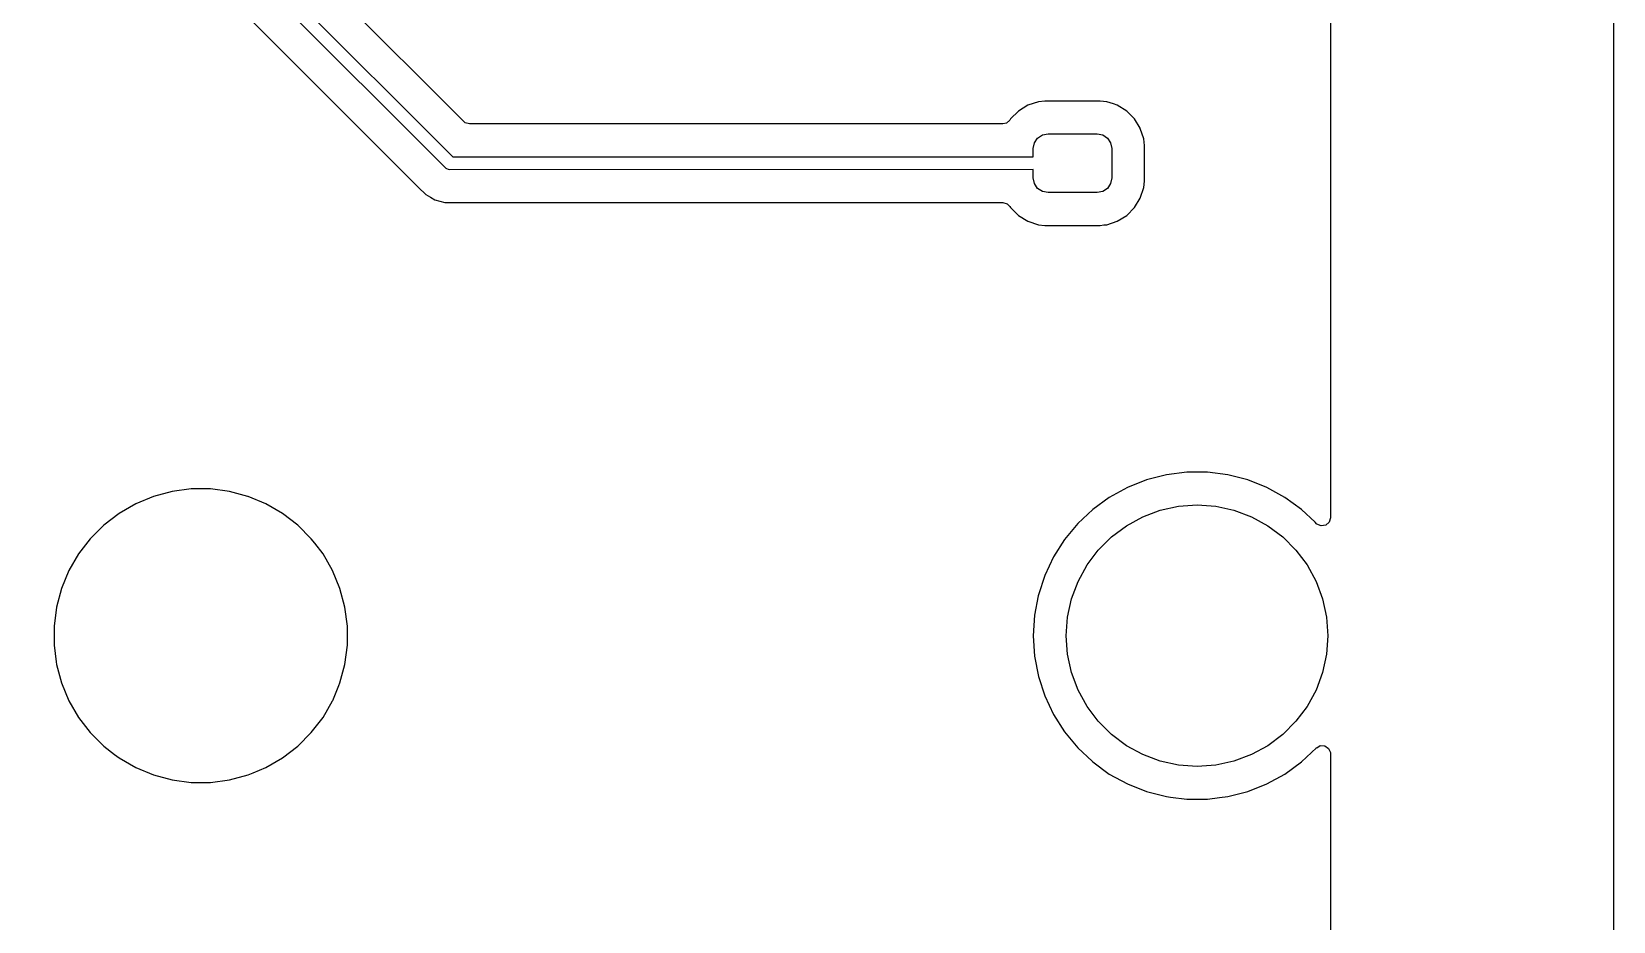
# Model space of a CAD drawing. Header units: millimetres. Extents: x 46 to 4458, y 59 to 1499.
# Drawn here: x 2082.94 to 2107.14, y 879.24 to 892.84 of the extents above; entities that cross this region are included whole.
import ezdxf

# ---------------------------------------------------------------- set-up
doc = ezdxf.new("R2010")
doc.units = ezdxf.units.MM
doc.layers.add('BLACK', color=7, linetype='Continuous')

msp = doc.modelspace()

# ---------------------------------------------------------------- linework, layer by layer
msp.add_lwpolyline([(1739.51188, 833.25441), (1638.06271, 833.5564), (1638.38771, 944.69762), (2107.13583, 944.69762), (2107.13583, 832.69492), (1950.85196, 832.69492)])
at = {"layer": 'BLACK', "linetype": 'Continuous'}
for p, q in [((2102.80762, 905.61679), (2102.80762, 885.40698)), ((2089.28256, 890.74874), (2080.12181, 899.90689)), ((2080.34053, 899.96832), (2089.38144, 890.92998)), ((2079.9507, 899.37007), (2088.85326, 890.46751)), ((2089.55054, 891.46871), (2084.01736, 897.00189)), ((2098.03507, 891.62986), (2097.91515, 891.50993)), ((2098.03508, 891.62986), (2098.03507, 891.62986)), ((2098.17941, 891.71889), (2098.03508, 891.62986)), ((2098.17942, 891.71889), (2098.17941, 891.71889)), ((2098.34041, 891.77224), (2098.17942, 891.71889)), ((2098.43976, 891.78239), (2098.34041, 891.77224)), ((2098.34041, 891.77224), (2098.34041, 891.77224)), ((2098.43978, 891.78239), (2098.43976, 891.78239)), ((2099.28647, 891.78239), (2098.43978, 891.78239)), ((2099.38583, 891.77224), (2099.28647, 891.78239)), ((2099.48868, 891.73815), (2099.38583, 891.77224)), ((2099.54682, 891.71889), (2099.48868, 891.73815)), ((2099.69116, 891.62986), (2099.54682, 891.71889)), ((2099.54682, 891.71889), (2099.54682, 891.71889)), ((2099.54682, 891.71889), (2099.54682, 891.71889)), ((2099.81109, 891.50993), (2099.69116, 891.62986)), ((2099.69116, 891.62986), (2099.69116, 891.62986)), ((2089.57118, 891.45207), (2089.55054, 891.46871)), ((2089.63822, 891.43239), (2089.57118, 891.45207)), ((2097.79812, 891.43239), (2089.63822, 891.43239)), ((2097.85171, 891.44457), (2097.79812, 891.43239)), ((2097.90365, 891.49129), (2097.85171, 891.44457)), ((2097.91515, 891.50993), (2097.90365, 891.49129)), ((2099.90012, 891.36559), (2099.81109, 891.50993)), ((2099.81109, 891.50993), (2099.81109, 891.50993)), ((2099.90012, 891.36558), (2099.90012, 891.36559)), ((2099.90012, 891.36559), (2099.90012, 891.36559)), ((2099.95347, 891.2046), (2099.90012, 891.36558)), ((2098.26312, 891.05689), (2098.28025, 891.14299)), ((2098.28025, 891.14299), (2098.32902, 891.21599)), ((2098.32902, 891.21599), (2098.40202, 891.26476)), ((2098.40202, 891.26476), (2098.48812, 891.28189)), ((2098.48812, 891.28189), (2099.23812, 891.28189)), ((2099.23812, 891.28189), (2099.32422, 891.26476)), ((2099.32422, 891.26476), (2099.39722, 891.21599)), ((2099.39722, 891.21599), (2099.44599, 891.14299)), ((2099.44599, 891.14299), (2099.46312, 891.05689)), ((2099.96362, 891.10523), (2099.95347, 891.2046)), ((2099.96362, 890.55854), (2099.96362, 891.10523)), ((2089.38144, 890.92998), (2098.26312, 890.93177)), ((2098.26312, 890.93177), (2098.26312, 891.05689)), ((2099.46312, 891.05689), (2099.46312, 890.60689)), ((2089.29175, 890.74493), (2089.28256, 890.74874)), ((2089.31861, 890.73381), (2089.29175, 890.74493)), ((2089.33812, 890.73189), (2089.31861, 890.73381)), ((2098.26312, 890.73368), (2089.33812, 890.73189)), ((2098.26312, 890.60689), (2098.26312, 890.73368)), ((2098.28025, 890.52078), (2098.26312, 890.60689)), ((2099.46312, 890.60689), (2099.44599, 890.52078)), ((2088.85326, 890.46751), (2088.85327, 890.4675)), ((2088.85327, 890.4675), (2088.8576, 890.46317)), ((2088.8576, 890.46317), (2088.8576, 890.46317)), ((2088.8576, 890.46317), (2088.9694, 890.35137)), ((2098.32902, 890.44779), (2098.28025, 890.52078)), ((2098.40202, 890.39901), (2098.32902, 890.44779)), ((2098.48812, 890.38189), (2098.40202, 890.39901)), ((2099.23812, 890.38189), (2098.48812, 890.38189)), ((2099.32422, 890.39901), (2099.23812, 890.38189)), ((2099.39722, 890.44779), (2099.32422, 890.39901)), ((2099.44599, 890.52078), (2099.39722, 890.44779)), ((2099.90012, 890.29819), (2099.95347, 890.45918)), ((2099.95347, 890.45918), (2099.96362, 890.55854)), ((2088.9694, 890.35137), (2089.03985, 890.31069)), ((2089.03985, 890.31069), (2089.10633, 890.27231)), ((2089.10633, 890.27231), (2089.25906, 890.23139)), ((2089.25906, 890.23139), (2089.41718, 890.23139)), ((2089.41718, 890.23139), (2097.79812, 890.23139)), ((2097.79812, 890.23139), (2097.86515, 890.2117)), ((2097.86515, 890.2117), (2097.90365, 890.17248)), ((2097.90365, 890.17248), (2097.91515, 890.15384)), ((2097.91515, 890.15384), (2098.03507, 890.03392)), ((2099.69116, 890.03392), (2099.81109, 890.15384)), ((2099.81109, 890.15384), (2099.90012, 890.29819)), ((2098.03507, 890.03392), (2098.03508, 890.03392)), ((2098.03508, 890.03392), (2098.17941, 889.94489)), ((2098.17941, 889.94489), (2098.17942, 889.94489)), ((2098.17942, 889.94489), (2098.17942, 889.94488)), ((2098.17942, 889.94488), (2098.34041, 889.89154)), ((2098.34041, 889.89154), (2098.43977, 889.88139)), ((2098.43977, 889.88139), (2099.28646, 889.88139)), ((2099.28646, 889.88139), (2099.28647, 889.88139)), ((2099.28647, 889.88139), (2099.34349, 889.88721)), ((2099.28647, 889.88139), (2099.28647, 889.88139)), ((2099.34349, 889.88721), (2099.38583, 889.89154)), ((2099.38583, 889.89154), (2099.54682, 889.94488)), ((2099.54682, 889.94488), (2099.69116, 890.03392)), ((2100.29864, 886.0667), (2099.99389, 885.98846)), ((2100.29866, 886.06671), (2100.29864, 886.0667)), ((2100.61079, 886.10614), (2100.29866, 886.06671)), ((2100.6108, 886.10614), (2100.61079, 886.10614)), ((2100.92544, 886.10614), (2100.6108, 886.10614)), ((2100.92545, 886.10614), (2100.92544, 886.10614)), ((2101.23758, 886.06671), (2100.92545, 886.10614)), ((2101.2376, 886.0667), (2101.23758, 886.06671)), ((2101.54234, 885.98846), (2101.2376, 886.0667)), ((2085.08932, 885.81164), (2084.80512, 885.73549)), ((2085.381, 885.85004), (2085.08932, 885.81164)), ((2085.38101, 885.85004), (2085.381, 885.85004)), ((2085.67523, 885.85004), (2085.38101, 885.85004)), ((2085.38101, 885.85004), (2085.38101, 885.85004)), ((2085.67524, 885.85004), (2085.67523, 885.85004)), ((2085.67523, 885.85004), (2085.67523, 885.85004)), ((2085.96692, 885.81164), (2085.67524, 885.85004)), ((2086.24936, 885.73596), (2085.96692, 885.81164)), ((2085.96692, 885.81164), (2085.96692, 885.81164)), ((2085.96692, 885.81164), (2085.96692, 885.81164)), ((2099.70136, 885.87264), (2099.42564, 885.72105)), ((2099.99389, 885.98846), (2099.70136, 885.87264)), ((2099.70136, 885.87264), (2099.70136, 885.87264)), ((2099.99389, 885.98846), (2099.99389, 885.98846)), ((2101.54235, 885.98846), (2101.54234, 885.98846)), ((2101.83488, 885.87264), (2101.54235, 885.98846)), ((2101.83488, 885.87263), (2101.83488, 885.87264)), ((2101.83488, 885.87264), (2101.83488, 885.87264)), ((2101.83489, 885.87263), (2101.83488, 885.87263)), ((2102.1106, 885.72105), (2101.83489, 885.87263)), ((2084.53331, 885.6229), (2084.27853, 885.4758)), ((2084.53332, 885.6229), (2084.53331, 885.6229)), ((2084.80512, 885.73549), (2084.53332, 885.6229)), ((2086.25111, 885.73549), (2086.24936, 885.73596)), ((2086.52291, 885.6229), (2086.25111, 885.73549)), ((2086.52293, 885.6229), (2086.52291, 885.6229)), ((2086.77771, 885.4758), (2086.52293, 885.6229)), ((2099.17109, 885.53611), (2098.94173, 885.32073)), ((2099.1711, 885.53612), (2099.17109, 885.53611)), ((2099.42562, 885.72105), (2099.1711, 885.53612)), ((2099.42564, 885.72105), (2099.42562, 885.72105)), ((2100.20465, 885.52462), (2100.48349, 885.58528)), ((2100.48349, 885.58528), (2100.76812, 885.60564)), ((2100.76812, 885.60564), (2101.05275, 885.58528)), ((2101.05275, 885.58528), (2101.33158, 885.52462)), ((2102.11061, 885.72105), (2102.1106, 885.72105)), ((2102.36514, 885.53612), (2102.11061, 885.72105)), ((2102.11061, 885.72105), (2102.11061, 885.72105)), ((2102.36515, 885.53612), (2102.36514, 885.53612)), ((2102.5735, 885.34046), (2102.36515, 885.53612)), ((2102.36515, 885.53612), (2102.36515, 885.53612)), ((2084.0451, 885.29668), (2083.83707, 885.08865)), ((2084.04511, 885.29669), (2084.0451, 885.29668)), ((2084.27851, 885.47579), (2084.04511, 885.29669)), ((2084.27853, 885.4758), (2084.27851, 885.47579)), ((2086.77772, 885.47579), (2086.77771, 885.4758)), ((2086.77771, 885.4758), (2086.77771, 885.4758)), ((2087.01113, 885.29669), (2086.77772, 885.47579)), ((2086.77772, 885.47579), (2086.77772, 885.47579)), ((2086.77772, 885.47579), (2086.77772, 885.47579)), ((2087.01114, 885.29668), (2087.01113, 885.29669)), ((2087.21916, 885.08865), (2087.01114, 885.29668)), ((2098.94173, 885.32073), (2098.74117, 885.0783)), ((2098.94173, 885.32073), (2098.94173, 885.32073)), ((2099.4584, 885.11714), (2099.68684, 885.28814)), ((2099.68684, 885.28814), (2099.93729, 885.4249)), ((2099.93729, 885.4249), (2100.20465, 885.52462)), ((2101.33158, 885.52462), (2101.59895, 885.4249)), ((2101.59895, 885.4249), (2101.8494, 885.28814)), ((2101.8494, 885.28814), (2102.07784, 885.11714)), ((2102.59735, 885.31806), (2102.5735, 885.34046)), ((2102.59738, 885.3181), (2102.59735, 885.31806)), ((2102.60242, 885.31327), (2102.59738, 885.3181)), ((2102.66597, 885.28424), (2102.60242, 885.31327)), ((2102.73513, 885.29419), (2102.66597, 885.28424)), ((2102.78793, 885.33994), (2102.73513, 885.29419)), ((2102.80762, 885.40698), (2102.78793, 885.33994)), ((2083.83707, 885.08865), (2083.65797, 884.85524)), ((2083.83707, 885.08865), (2083.83707, 885.08865)), ((2087.21917, 885.08865), (2087.21916, 885.08865)), ((2087.27078, 885.02139), (2087.21917, 885.08865)), ((2098.74117, 885.0783), (2098.57258, 884.81265)), ((2098.74117, 885.0783), (2098.74117, 885.0783)), ((2099.25662, 884.91536), (2099.4584, 885.11714)), ((2102.07784, 885.11714), (2102.27962, 884.91536)), ((2083.65796, 884.85523), (2083.51086, 884.60045)), ((2083.65797, 884.85524), (2083.65796, 884.85523)), ((2087.39827, 884.85523), (2087.27078, 885.02139)), ((2087.39828, 884.85523), (2087.39827, 884.85523)), ((2087.54538, 884.60045), (2087.39828, 884.85523)), ((2098.57258, 884.81264), (2098.43862, 884.52796)), ((2098.57258, 884.81265), (2098.57258, 884.81264)), ((2099.08561, 884.68692), (2099.25662, 884.91536)), ((2102.27962, 884.91536), (2102.45063, 884.68692)), ((2083.51085, 884.60043), (2083.39827, 884.32863)), ((2083.51086, 884.60045), (2083.51085, 884.60043)), ((2087.54538, 884.60043), (2087.54538, 884.60045)), ((2087.65763, 884.32944), (2087.54538, 884.60043)), ((2098.94886, 884.43647), (2099.08561, 884.68692)), ((2102.45063, 884.68692), (2102.58738, 884.43647)), ((2083.39827, 884.32863), (2083.32212, 884.04443)), ((2087.65797, 884.32862), (2087.65763, 884.32944)), ((2087.73412, 884.04444), (2087.65797, 884.32862)), ((2098.43862, 884.52795), (2098.34139, 884.22872)), ((2098.43862, 884.52796), (2098.43862, 884.52795)), ((2098.84913, 884.1691), (2098.94886, 884.43647)), ((2102.58738, 884.43647), (2102.68711, 884.1691)), ((2098.33899, 884.21613), (2098.28243, 883.91965)), ((2098.34139, 884.22872), (2098.33899, 884.21613)), ((2098.34139, 884.22872), (2098.34139, 884.22872)), ((2098.34139, 884.22872), (2098.34139, 884.22872)), ((2098.78848, 883.89027), (2098.84913, 884.1691)), ((2102.68711, 884.1691), (2102.74776, 883.89027)), ((2083.32212, 884.04443), (2083.28372, 883.75275)), ((2087.77252, 883.75274), (2087.73412, 884.04444)), ((2098.28243, 883.91964), (2098.26268, 883.60564)), ((2098.28243, 883.91965), (2098.28243, 883.91964)), ((2098.76812, 883.60564), (2098.78848, 883.89027)), ((2102.74776, 883.89027), (2102.76812, 883.60564)), ((2083.28372, 883.75275), (2083.28372, 883.75274)), ((2083.28372, 883.75274), (2083.28372, 883.45854)), ((2087.77252, 883.45853), (2087.77252, 883.75274)), ((2098.26268, 883.60564), (2098.26268, 883.60563)), ((2098.26268, 883.60563), (2098.28243, 883.29163)), ((2098.78848, 883.32101), (2098.76812, 883.60564)), ((2102.76812, 883.60564), (2102.74776, 883.32101)), ((2083.28372, 883.45854), (2083.28372, 883.45852)), ((2083.28372, 883.45852), (2083.3172, 883.2042)), ((2087.73412, 883.16684), (2087.77252, 883.45853)), ((2083.3172, 883.2042), (2083.32212, 883.16684)), ((2083.32212, 883.16684), (2083.39809, 882.88332)), ((2087.65797, 882.88265), (2087.73412, 883.16684)), ((2098.28243, 883.29163), (2098.28243, 883.29163)), ((2098.28243, 883.29163), (2098.34139, 882.98255)), ((2098.84913, 883.04217), (2098.78848, 883.32101)), ((2102.74776, 883.32101), (2102.68711, 883.04217)), ((2083.39809, 882.88332), (2083.39827, 882.88264)), ((2083.39827, 882.88264), (2083.51085, 882.61084)), ((2087.64245, 882.84519), (2087.65797, 882.88265)), ((2098.34139, 882.98255), (2098.43862, 882.68332)), ((2098.94886, 882.77481), (2098.84913, 883.04217)), ((2102.68711, 883.04217), (2102.58738, 882.77481)), ((2087.54652, 882.61358), (2087.64245, 882.84519)), ((2098.43862, 882.68332), (2098.43862, 882.68332)), ((2098.43862, 882.68332), (2098.57258, 882.39863)), ((2099.08561, 882.52436), (2098.94886, 882.77481)), ((2102.58738, 882.77481), (2102.45063, 882.52436)), ((2083.51085, 882.61084), (2083.51086, 882.61083)), ((2083.51086, 882.61083), (2083.65796, 882.35605)), ((2087.39827, 882.35604), (2087.54538, 882.61083)), ((2087.54538, 882.61083), (2087.54652, 882.61358)), ((2098.57258, 882.39863), (2098.57258, 882.39863)), ((2098.57258, 882.39863), (2098.74117, 882.13298)), ((2099.25662, 882.29592), (2099.08561, 882.52436)), ((2102.45063, 882.52436), (2102.27962, 882.29592)), ((2083.65796, 882.35605), (2083.65797, 882.35603)), ((2083.65797, 882.35603), (2083.83707, 882.12263)), ((2087.21917, 882.12263), (2087.39827, 882.35604)), ((2099.4584, 882.09414), (2099.25662, 882.29592)), ((2102.27962, 882.29592), (2102.07784, 882.09414)), ((2083.83707, 882.12263), (2083.83707, 882.12262)), ((2083.83707, 882.12262), (2084.0451, 881.91459)), ((2084.0451, 881.91459), (2084.04511, 881.91459)), ((2084.04511, 881.91459), (2084.20663, 881.79065)), ((2086.77772, 881.73548), (2087.01113, 881.91459)), ((2087.01113, 881.91459), (2087.21917, 882.12263)), ((2098.74117, 882.13298), (2098.74117, 882.13297)), ((2098.74117, 882.13297), (2098.94173, 881.89055)), ((2099.68684, 881.92313), (2099.4584, 882.09414)), ((2099.93729, 881.78637), (2099.68684, 881.92313)), ((2101.8494, 881.92313), (2101.59895, 881.78637)), ((2102.07784, 882.09414), (2101.8494, 881.92313)), ((2102.59833, 881.89217), (2102.65346, 881.92457)), ((2102.65346, 881.92457), (2102.72328, 881.92178)), ((2102.72328, 881.92178), (2102.7805, 881.88169)), ((2084.20663, 881.79065), (2084.27852, 881.73548)), ((2084.27852, 881.73548), (2084.27853, 881.73548)), ((2084.27853, 881.73548), (2084.53331, 881.58838)), ((2086.52292, 881.58838), (2086.77772, 881.73548)), ((2098.94173, 881.89055), (2098.94173, 881.89055)), ((2098.94173, 881.89055), (2098.94173, 881.89054)), ((2098.94173, 881.89054), (2099.16105, 881.68458)), ((2099.16105, 881.68458), (2099.17109, 881.67516)), ((2099.17109, 881.67516), (2099.1711, 881.67515)), ((2099.1711, 881.67515), (2099.42562, 881.49023)), ((2100.20465, 881.68665), (2099.93729, 881.78637)), ((2100.48349, 881.62599), (2100.20465, 881.68665)), ((2101.33158, 881.68665), (2101.05275, 881.62599)), ((2101.59895, 881.78637), (2101.33158, 881.68665)), ((2102.1106, 881.49022), (2102.36515, 881.67516)), ((2102.36515, 881.67516), (2102.59451, 881.89054)), ((2102.59451, 881.89055), (2102.59735, 881.89321)), ((2102.59451, 881.89054), (2102.59451, 881.89055)), ((2102.59735, 881.89321), (2102.59833, 881.89217)), ((2102.7805, 881.88169), (2102.80696, 881.81703)), ((2102.80696, 881.81703), (2102.80762, 881.80429)), ((2102.80762, 881.80429), (2102.80762, 871.11948)), ((2084.53331, 881.58838), (2084.53332, 881.58837)), ((2084.53332, 881.58837), (2084.80512, 881.47579)), ((2084.80512, 881.47579), (2084.80513, 881.47579)), ((2084.80513, 881.47579), (2084.80513, 881.47579)), ((2084.80513, 881.47579), (2085.08932, 881.39964)), ((2085.96692, 881.39964), (2086.25111, 881.47579)), ((2086.25111, 881.47579), (2086.33099, 881.50888)), ((2086.33099, 881.50888), (2086.52291, 881.58837)), ((2086.52291, 881.58837), (2086.52292, 881.58837)), ((2086.52292, 881.58837), (2086.52292, 881.58838)), ((2099.42562, 881.49023), (2099.42563, 881.49023)), ((2099.42563, 881.49023), (2099.42564, 881.49022)), ((2099.42564, 881.49022), (2099.70135, 881.33864)), ((2100.76812, 881.60564), (2100.48349, 881.62599)), ((2101.05275, 881.62599), (2100.76812, 881.60564)), ((2101.83489, 881.33864), (2102.1106, 881.49022)), ((2085.08932, 881.39964), (2085.38101, 881.36124)), ((2085.38101, 881.36124), (2085.38102, 881.36124)), ((2085.38102, 881.36124), (2085.67522, 881.36124)), ((2085.67522, 881.36124), (2085.67523, 881.36124)), ((2085.67523, 881.36124), (2085.96692, 881.39964)), ((2099.70135, 881.33864), (2099.70136, 881.33864)), ((2099.70136, 881.33864), (2099.70136, 881.33864)), ((2099.70136, 881.33864), (2099.70136, 881.33864)), ((2099.70136, 881.33864), (2099.99389, 881.22282)), ((2099.99389, 881.22282), (2099.99389, 881.22282)), ((2099.99389, 881.22282), (2100.25867, 881.15484)), ((2101.23759, 881.14457), (2101.54234, 881.22282)), ((2101.54234, 881.22282), (2101.54235, 881.22282)), ((2101.54235, 881.22282), (2101.83488, 881.33864)), ((2101.83488, 881.33864), (2101.83488, 881.33864)), ((2101.83488, 881.33864), (2101.83488, 881.33864)), ((2101.83488, 881.33864), (2101.83489, 881.33864)), ((2100.25867, 881.15484), (2100.29865, 881.14457)), ((2100.29865, 881.14457), (2100.36413, 881.1363)), ((2100.36413, 881.1363), (2100.61079, 881.10514)), ((2100.61079, 881.10514), (2100.6108, 881.10514)), ((2100.6108, 881.10514), (2100.6108, 881.10514)), ((2100.6108, 881.10514), (2100.6108, 881.10514)), ((2100.6108, 881.10514), (2100.92544, 881.10514)), ((2100.92544, 881.10514), (2100.92544, 881.10514)), ((2100.92544, 881.10514), (2100.92544, 881.10514)), ((2100.92544, 881.10514), (2100.92545, 881.10514)), ((2100.92545, 881.10514), (2101.11171, 881.12867)), ((2101.11171, 881.12867), (2101.23759, 881.14457))]:
    msp.add_line(p, q, dxfattribs=at)

doc.saveas('drawing.dxf')
